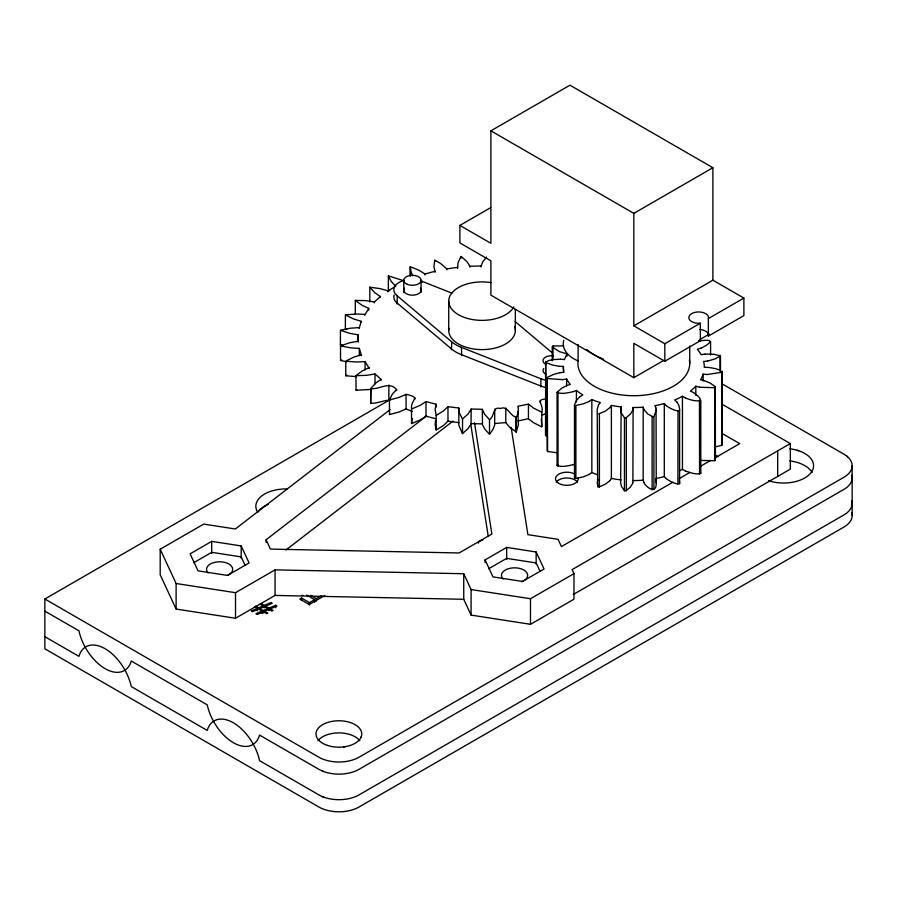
<?xml version="1.0" encoding="UTF-8"?>
<svg xmlns="http://www.w3.org/2000/svg" width="897" height="897" viewBox="0 0 897 897"><rect width="100%" height="100%" fill="white"/><g stroke="black" fill="none" stroke-linecap="round" stroke-linejoin="round"><path stroke-width="1.35" d="M689.737 345.995L689.737 363.375M644.001 482.754C646.468 487.62 656.514 494.639 656.245 483.001L656.043 408.202M656.245 482.945L656.032 481.207M656.245 409.974L653.924 416.657L653.924 489.684M411.521 408.797C410.467 399.131 421.893 397.831 406.061 394.31L406.061 408.909L412.272 411.51M411.521 423.406L412.172 418.54M666.37 478.774C669.016 480.613 675.105 484.683 679.59 483.662L679.601 409.223L678.838 405.231L676.988 402.125M679.59 483.662L679.466 480.781M632.89 409.783L633.103 407.53A70.437 40.668 0 0 0 643.183 407.171L643.878 409.391M632.89 482.821L633.103 407.53M620.567 409.413L621.486 413.315L624.458 417.699L624.458 490.726L625.142 490.771M620.567 482.451L621.486 486.353L624.458 490.726M481.106 265.916L482.844 261.745L486.611 257.058M541.799 412.003C544.367 405.668 534.791 399.087 545.825 399.109M541.799 426.613L541.351 419.101M547.562 436.368L545.6 435.538L545.6 362.511C548.706 359.248 555.624 359.518 560.468 359.215M545.6 435.538L545.78 361.446M715.301 446.852L721.883 445.304L721.883 372.277C720.313 368.79 711.568 367.983 708.406 367.411M721.894 445.237L722.063 371.212M721.883 372.277L707.228 374.509M458.816 408.124L459.432 413.08L462.37 418.832M458.838 410.781L458.849 425.346L462.471 433.587L468.032 428.598L471.06 424.001L471.172 409.032L482.328 409.301L482.496 424.752L484.885 429.237L489.482 434.249L489.527 419.65C494.841 416.443 492.296 406.094 500.302 408.516C507.635 405.298 509.619 415.524 516.067 417.251M632.834 410.12L630.456 414.055L626.061 417.789M632.834 483.147L630.243 487.318L625.837 490.805M609.96 407.518L611.373 405.41A70.437 40.668 0 0 0 621.15 406.868L620.623 409.099M621.15 406.868L620.646 482.081M435.493 420.615L435.157 424.976L436.121 429.82M471.149 409.133L468.122 413.887L462.56 418.955L462.516 433.587M575.269 478.236L574.495 477.843L574.495 404.805L576.648 400.096L579.933 396.687M574.495 477.843L574.786 476.901M434.787 260.354L433.901 266.331L434.989 271.253M389.477 399.804L392.393 394.052L396.508 389.69M389.477 414.414L389.724 413.741M597.851 479.121L597.189 482.934L597.918 486.623M360.986 737.39L361.267 736.717M516.347 417.195C518.331 414.806 518.791 406.274 517.905 407.16M516.347 431.793L518.343 424.786L517.905 411.723M436.133 404.312L435.123 409.245L436.121 415.21M609.949 480.568L611.373 478.437L611.373 405.41M447.973 406.554L447.973 421.153L443.51 425.503L436.211 429.988L436.166 415.367L443.387 410.994L447.928 406.633L458.838 408.034L458.838 408.954M460.98 256.587L458.143 262.35L457.605 267.306M598.478 404.906L597.189 409.626L597.705 486.566M552.249 360.672L552.249 346.982L552.989 346.007L563.72 345.861M714.685 460.755L715.414 459.78L715.29 386.641L714.685 387.717L714.685 460.755L700.12 460.385M371.235 402.54L370.898 403.325M609.781 407.765L604.825 411.443L598.759 413.809M609.781 480.792L605.464 484.111L599.185 486.948M258.426 511.324L259.11 510.516A29.993 17.312 0 0 1 268.203 504.361M489.594 434.182L492.924 429.472L494.617 425.212L494.774 409.032M598.635 404.715L600.362 402.641A70.437 40.668 0 0 1 591.841 399.513L589.374 401.262M572.936 464.747C567.902 465.801 561.657 467.539 557.082 465.397L557.082 392.359L561.657 388.266L566.68 385.587M557.082 465.397L557.867 464.556M701.062 348.114C709.774 344.145 716.255 338.102 699.189 341.028M425.907 401.677L420.2 405.366L411.588 408.954M425.907 416.286L420.2 419.964L411.588 423.563M356.759 389.522L356.042 390.15L355.941 375.619L362.511 370.775L369.138 367.613M390.195 409.525L235.362 528.995L203.686 524.095L160.193 549.211L160.193 574.764L176.115 609.063L235.519 618.257L275.065 595.429L463.738 599.286L471.082 615.107L530.486 624.301L573.979 599.185L573.979 573.632L572.118 569.617L790.324 443.567L722.018 404.199M266.095 542.45L266.095 539.759L426.467 416.029M286.008 549.962L453.007 421.108M626.297 417.8L626.364 490.782M589.351 474.311L591.841 472.551L591.841 399.513M693.661 392.651C708.338 403.224 694.783 401.934 685.465 397.976M700.781 400.32L700.781 473.358C696.207 475.085 689.188 472.282 685.51 471.026M405.881 394.422L399.12 397.382L389.679 399.927M405.937 408.998L399.12 411.992L389.489 414.571L389.421 399.961M589.15 401.419L583.577 403.74L575.874 405.511L575.874 478.55L583.7 476.733L589.172 474.435M346.803 375.159L345.771 375.765L345.771 361.155L353.81 357.118L361.356 354.73M580.09 396.586L582.848 394.915A70.437 40.668 0 0 1 576.423 390.43L573.071 391.675M573.329 594.476L790.324 469.131L790.324 443.567M490.894 130.839L569.954 85.193L712.891 167.717L712.891 280.189L633.831 325.835L633.831 213.363L490.894 130.839L490.894 243.3L459.903 225.416L459.903 242.941L490.894 260.836L490.894 295.158L633.831 377.682L663.78 360.392M459.903 225.416L490.693 207.633M633.831 213.363L712.891 167.717M851.802 512.949A28.401 16.393 0 0 1 843.83 527.111L359.035 807.008A28.401 16.393 0 0 1 323.492 809.161L322.258 808.679A28.39 16.393 0 0 1 318.872 807.008L44.85 648.8L44.85 599.005L389.612 399.939M211.703 541.373L190.119 553.841L198.024 570.862L227.502 575.414L249.086 562.957L241.181 545.937L211.703 541.373L211.703 553.483M193.718 562.711L211.703 552.328L241.181 556.891L245.139 565.402M633.831 325.835L664.823 343.719L700.355 323.212L700.355 340.737L664.823 361.256L633.831 343.36L633.831 377.682M708.361 336.117L708.361 318.592L743.882 298.084L743.882 315.609L708.361 336.117A9.845 5.685 0 0 0 699.795 329.502M160.193 549.211L176.115 583.51L235.519 592.693L275.065 569.864L463.738 573.732L471.082 589.542L471.082 615.107M699.716 339.649L709.303 334.11M314.623 602.134L314.623 599.656L309.476 602.627L301.538 598.041L299.822 599.039L309.263 604.488L324.871 595.473M310.665 595.395L316.338 598.669L321.698 595.563M485.086 559.874L506.67 547.417L536.148 551.98L544.053 569.001L522.469 581.458L492.991 576.894L485.086 559.874L485.086 562.565M488.686 568.754L506.67 558.371L536.148 562.935L540.106 571.445M673.019 482.149L561.432 546.576L558.057 539.321L527.885 534.657L511.167 427.51M679.085 478.65L689.995 472.349M699.705 466.743L710.615 460.441M715.47 457.638L739.722 443.634L721.681 433.217M471.082 589.542L530.486 598.736L573.979 573.632M557.486 452.794L547.596 451.494L547.192 450.451L547.192 377.424L553.729 374.352L559.963 372.681M705.053 354.08L713.99 354.27L720.302 355.84L715.425 358.789L707.699 361.043M395.723 286.165L388.053 290.852L388.053 291.76M380.99 379.397L375.529 383.232L370.741 388.603L370.663 403.325L370.898 388.715M396.609 390.531L396.609 389.623C389.343 380.922 380.339 389.376 370.966 388.704M389.791 400.185C384.544 400.084 377.245 403.527 370.966 403.314M261.094 603.558L264.301 605.397L270.961 602.56L272.251 603.311L265.59 606.148L269.022 608.132L275.682 605.284L276.971 606.036L270.311 608.872L273.114 610.487L272.038 611.115L269.078 609.399L264.637 611.294L267.755 613.088L266.678 613.716L263.404 611.821L257.237 614.456L255.948 613.705L262.115 611.081L262.115 613.548M257.394 610.823L257.394 608.357L251.227 610.98L252.517 611.732L258.684 609.097L262.115 611.081M263.348 610.554L267.788 608.648L264.357 606.675L259.917 608.57L263.348 610.554L263.348 613.021M346.702 361.827L340.535 360.482L340.524 345.85L349.74 342.755L357.937 341.23M340.524 360.448L341.735 359.977M573.105 464.691L574.372 464.22M679.59 410.635C675.082 411.645 668.915 407.53 666.37 405.736M572.914 391.731C569.09 392.505 561.477 394.59 557.082 392.359M545.825 413.719L541.586 415.12M566.814 385.542L570.324 384.454A70.437 40.668 0 0 1 566.624 379.027L562.767 379.61M700.849 348.182L697.339 349.269A70.437 40.668 0 0 1 701.05 354.696L704.863 354.113M374.856 373.993L366.604 375.316L356.232 375.652M340.4 344.84L341.746 344.504M517.905 406.24L528.434 404.11L528.434 418.708L517.95 420.962M364.922 361.614L356.558 362.018L346.354 361.256M370.91 389.41L356.098 390.251M343.629 746.898L344.796 746.741M346.825 329.311L345.379 329.524L345.39 314.892L355.941 313.995L364.518 314.354M562.565 379.644L548.392 378.624M653.588 416.701L653.027 416.769M652.915 416.78L647.903 414.044L643.99 409.694M707.542 361.054L703.652 361.469A70.437 40.668 0 0 1 704.268 367.277L708.215 367.411M560.098 372.67L564.022 372.255A70.437 40.668 0 0 1 563.394 366.447L559.425 366.312M714.685 387.717L699.57 387.235M494.774 423.53L505.807 422.577L505.807 407.978M461.293 256.553L467.012 261.7L469.927 266.23L481.106 265.994L481.106 266.914M359.181 348.395L350.637 347.845L340.568 345.883M368.622 308.333L361.94 305.215L355.302 300.394L365.763 300.63L374.273 301.93M482.328 423.911L471.172 423.631M356.558 376.628L345.883 375.798M359.002 327.607L350.469 328.201L340.434 330.231L340.4 344.863L342.822 345.782M559.212 366.301L552.743 365.101L545.6 362.511M625.837 417.778L625.265 417.744M625.03 417.733L624.458 417.699M357.836 334.772L349.662 333.303L340.625 330.354M704.28 380.653L700.602 379.823A70.437 40.668 0 0 0 703.125 374.184L707.071 374.498M560.67 359.237L564.549 359.54A70.437 40.668 0 0 1 567.072 353.9L559.571 351.691L552.249 346.982M699.458 401.116L699.559 474.154M458.838 422.644L447.973 421.153M361.031 321.249L353.485 318.917L345.547 315.015M388.39 290.46L389.769 290.751M435.538 418.686L426.008 416.186L426.008 401.587L436.177 404.233L436.177 406.969M704.437 380.687L709.908 382.952L715.29 386.641M599.084 486.914L598.131 486.679M693.482 392.561L690.387 391.103A70.437 40.668 0 0 0 695.814 386.192L699.402 387.19M677.908 484.178L678.009 411.174M797.209 450.294L798.588 450.72M461.529 354.696L540.891 386.035M541.104 378.848L541.216 378.893A17.884 10.327 0 0 0 545.286 380.093M420.525 280.783A17.884 10.327 0 0 1 421.792 281.232L451.864 293.117M322.258 770.994L323.492 771.487M322.258 796.558L323.492 797.052M460.98 347.206L461.024 347.229A36.093 20.844 0 0 1 451.808 341.914L451.382 349.752M540.981 386.069L541.216 386.17A17.884 10.327 0 0 0 545.286 387.369M460.98 354.483L461.024 354.506A36.093 20.844 0 0 1 451.808 349.191L397.169 303.063M541.71 412.16L533.659 408.157L528.535 404.233M541.71 426.77L541.777 412.16M541.519 426.692L533.659 422.767L528.535 418.832M387.93 290.796L380.003 288.599L369.799 287.219M380.25 296.459L374.744 292.68L369.811 287.242L369.811 301.852M404.121 280.862L388.39 275.85L388.356 290.471M676.787 401.923L674.645 400.006A70.437 40.668 0 0 0 682.438 396.295L685.308 397.887M679.623 470.802A70.437 40.668 0 0 0 682.438 469.333L685.308 470.925M712.891 280.189L743.882 298.084M722.007 383.793L843.83 454.129A28.401 16.393 0 0 1 843.83 477.316L359.035 757.214A28.401 16.393 0 0 1 323.492 759.367L322.258 758.884A28.39 16.393 0 0 1 318.872 757.214L44.85 599.005M715.671 455.306L718.082 456.696M306.684 595.07L314.623 599.656M302.177 595.193L302.827 595.563M260.029 604.174L263.068 605.923L258.628 607.83L255.735 606.159L254.658 606.776L257.394 608.357M44.85 611.126L78.925 630.793A38.504 22.234 60 0 0 105.095 668.646A38.504 22.234 60 0 0 131.265 661.011L207.229 704.863A38.504 22.234 60 0 0 233.388 742.727A38.504 22.234 60 0 0 259.558 735.08L318.872 769.323A28.401 16.393 0 0 0 340.445 774.111L341.925 774.044A28.401 16.393 0 0 0 359.035 769.323L843.83 489.437A28.401 16.393 0 0 0 851.802 475.275M44.85 636.679L78.925 656.357A38.504 22.234 60 0 1 105.095 648.722A38.504 22.234 60 0 1 131.265 686.575L207.229 730.427A38.504 22.234 60 0 1 233.388 722.791A38.504 22.234 60 0 1 259.558 760.645L318.872 794.888A28.401 16.393 0 0 0 340.445 799.664L341.925 799.597A28.401 16.393 0 0 0 359.035 794.888L843.83 514.99A28.401 16.393 0 0 0 851.802 500.84M516.134 431.894L516.134 417.296M516.067 431.861L509.608 427.129L505.863 422.711M395.599 286.087L391.428 281.77L388.412 276.029M461.125 256.43L461.08 258.258M714.461 458.995L715.414 459.78M846.723 456.08L847.564 456.786M515.013 321.429L552.283 352.891M451.382 341.555L397.169 295.786L397.169 303.982M489.426 419.594L484.571 414.179L482.339 409.413M424.83 273.966L419.045 270.289L410.4 266.757L410.344 275.872M557.968 393.222L558.024 466.317M655.909 407.855L654.911 405.668A70.437 40.668 0 0 0 664.296 403.527L666.191 405.556M664.296 403.527L664.296 476.565L666.191 478.583M446.74 268.865L440.427 263.359L434.91 260.197L434.843 261.105M412.743 275.794L411.005 271.645L410.31 266.914M700.109 472.125L700.781 473.358M655.875 480.826L655.528 480.063M266.095 539.759L270.434 549.099L459.107 552.967L491.87 534.051L474.513 422.779M720.078 355.257L720.078 371.235M547.215 377.491L547.596 451.494M643.183 407.171L643.183 480.198L643.878 482.429M469.927 266.23L469.95 267.25M470.656 423.608L488.226 536.26M358.082 341.23L358.026 334.783L358.082 342.138M852.15 465.722L852.15 515.517M777.677 450.933L777.677 476.498M720.47 356.3L720.47 369.99M710.581 341.365L710.581 355.055M703.125 374.184L703.125 381.034M695.814 386.192L695.814 395.319M682.438 396.295L682.438 469.333M664.823 343.719L664.823 361.256M652.13 416.881L652.13 489.919M599.398 413.966L599.398 486.993M578.094 344.549L578.094 360.93A55.906 32.281 0 0 0 634.717 395.712A55.906 32.281 0 0 0 689.401 359.921M576.423 390.43L576.423 401.834M567.072 353.9L567.072 356.176M566.624 379.027L566.624 385.878M563.394 366.447L563.394 371.01M552.989 346.007L552.989 359.697M540.869 386.943L540.869 378.747L461.529 347.419L461.607 355.649M539.736 401.082L539.736 402.002M536.148 551.98L536.148 564.078M530.486 598.736L530.486 624.301M516.268 417.34L516.268 431.95M515.349 309.487L515.349 330.376M506.67 547.417L506.67 559.526M463.738 573.732L463.738 599.286M457.627 268.304L457.627 267.396L452.189 268.102L446.796 268.943L446.796 269.862M448.724 301.134L448.724 330.376M435.045 272.251L435.045 271.331L429.921 272.621L424.909 274.034L424.909 274.953M422.139 281.378L422.139 282.286M421.074 280.29L421.074 292.545M415.188 398.021L415.188 398.93M411.521 408.954L411.555 423.575M410.299 266.745L410.299 275.884M403.785 280.29L403.785 292.545M388.861 384.981L388.861 399.591M381.113 380.261L381.113 379.353L375.036 373.948L375.036 383.983M380.406 297.445L380.406 296.526L374.419 301.964L374.419 302.883M369.272 368.476L365.068 361.592L365.068 369.811M368.757 310.205L368.757 308.377L364.664 315.284M361.502 355.616L359.327 348.384L359.327 355.683M361.211 322.191L361.211 321.283L359.159 328.526M355.313 300.372L355.302 314.096M316.338 598.669L316.338 601.136M309.476 602.627L309.476 605.105M301.538 598.041L301.538 600.519M275.682 605.284L275.682 607.762M275.065 569.864L275.065 595.429M269.022 608.132L269.022 610.599M264.301 605.397L264.301 607.874M241.181 545.937L241.181 558.046M235.519 592.693L235.519 618.257M176.115 583.51L176.115 609.063M317.964 740.72A22.885 13.22 0 0 1 338.875 732.883A22.885 13.22 0 0 1 359.787 740.72M789.82 460.901A29.993 17.312 0 0 1 812.11 472.484M257.831 512.456A29.993 17.312 0 0 1 287.399 488.966M789.82 448.78A29.993 17.312 0 0 1 811.583 471.923A29.993 17.312 0 0 1 768.594 480.714M578.083 477.742A11.358 6.559 0 0 1 565.289 485.266A11.358 6.559 0 0 1 556.566 476.004A11.358 6.559 0 0 1 574.472 473.896M556.263 482.171A11.358 6.559 0 0 1 566.87 477.966A11.358 6.559 0 0 1 577.466 482.171M478.292 543.156A6.369 3.678 0 0 1 478.359 542.797A4.99 2.882 0 0 1 478.527 542.393M478.617 542.248A6.167 3.566 0 0 1 478.819 541.967A5.068 2.926 0 0 1 479.043 541.721A7.411 4.283 0 0 1 479.626 541.239L481.252 540.364A5.483 3.173 0 0 1 482.922 539.893M700.355 323.212A9.845 5.685 0 0 1 688.84 317.942A9.845 5.685 0 0 1 699.234 311.943A9.845 5.685 0 0 1 708.361 318.592M700.355 340.737A9.845 5.685 0 0 1 698.673 340.826M578.094 360.93A36.732 21.203 0 0 1 563.787 340.344M603.614 359.192A55.906 32.281 0 0 1 586.75 349.449M503.082 579.014A13.085 7.557 0 0 1 508.027 568.844A13.085 7.557 0 0 1 525.754 571.456A13.085 7.557 0 0 1 521.65 581.749M208.115 572.97A13.085 7.557 0 0 1 212.791 562.901A13.085 7.557 0 0 1 230.439 565.11A13.085 7.557 0 0 1 227.446 575.403M664.296 476.565A70.437 40.668 0 0 1 655.505 478.583M643.183 480.198A70.437 40.668 0 0 1 633.103 480.557M621.15 479.895A70.437 40.668 0 0 1 611.373 478.437M597.615 474.771A70.437 40.668 0 0 1 591.841 472.551M546.105 364.507A8.645 4.99 0 0 1 543.862 358.497A8.645 4.99 0 0 1 553.415 355.784M396.934 302.861A17.884 10.327 0 0 1 394.153 295.035M513.779 306.965A33.312 19.229 0 0 1 472.293 319.523A33.312 19.229 0 0 1 450.07 295.718A33.312 19.229 0 0 1 491.063 282.622M396.934 295.584A17.884 10.327 0 0 1 403.785 280.503M514.643 326.43A33.312 19.229 0 0 1 483.752 349.583A33.312 19.229 0 0 1 448.904 328.38M546.105 374.397A8.645 4.99 0 0 1 543.717 368.577M420.368 288.195A8.645 4.99 0 0 1 412.429 295.18A8.645 4.99 0 0 1 404.491 288.195M327.427 745.418A22.885 13.22 0 0 0 361.76 733.97A22.885 13.22 0 0 0 327.427 722.534A22.885 13.22 0 0 0 327.427 745.418M407.35 284.338A8.645 4.99 0 0 0 421.029 280.806A8.645 4.99 0 0 0 408.897 275.738A8.645 4.99 0 0 0 407.35 284.338"/></g></svg>
